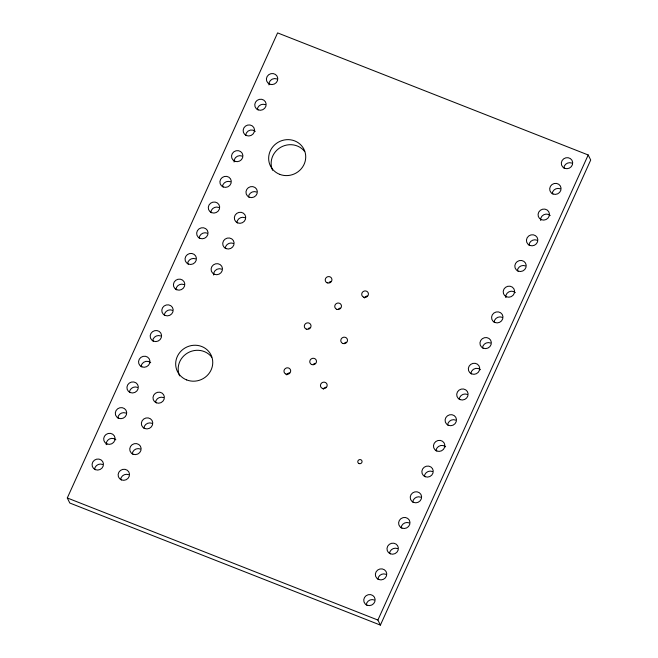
<?xml version="1.0" encoding="UTF-8"?>
<svg xmlns="http://www.w3.org/2000/svg" width="658" height="658" viewBox="0 0 658 658"><rect width="100%" height="100%" fill="white"/><g stroke="black" fill="none" stroke-linecap="round" stroke-linejoin="round"><path stroke-width="0.99" d="M67.297 497.966L277.602 32.9L588.203 154.975L590.703 160.034L380.398 625.1L69.797 503.025L67.297 497.966L377.898 620.05L380.398 625.1M377.898 620.05L588.203 154.975M179.601 375.866A18.72 17.799 -26.3 0 1 187.629 352.959A18.72 17.799 -26.3 0 1 211.72 357.13M272.568 170.266A18.72 17.799 -26.3 0 1 280.604 147.359A18.72 17.799 -26.3 0 1 304.695 151.529M313.644 364.014A3.405 3.232 -26.3 0 1 315.272 363.348M338.631 308.758A3.405 3.232 -26.3 0 1 340.26 308.092M308.191 328.572A3.405 3.232 -26.3 0 1 309.819 327.906M329.107 282.315A3.405 3.232 -26.3 0 1 330.735 281.649M364.491 298.008A3.405 3.232 -26.3 0 1 367.213 295.985M344.669 342.917A3.405 3.232 -26.3 0 1 346.297 342.242M323.234 389.248A3.405 3.232 -26.3 0 1 325.957 387.225M286.756 374.904A3.405 3.232 -26.3 0 1 289.479 372.88M470.832 373.67A5.758 5.478 -26.3 0 1 480.505 369.706M482.454 347.967A5.758 5.478 -26.3 0 1 490.473 342.991M494.076 322.272A5.758 5.478 -26.3 0 1 502.095 317.288M505.714 297.523A5.758 5.478 -26.3 0 1 515.362 292.604M517.32 270.874A5.758 5.478 -26.3 0 1 525.339 265.89M528.942 245.171A5.758 5.478 -26.3 0 1 536.961 240.186M540.58 220.422A5.758 5.478 -26.3 0 1 550.228 215.503M552.185 193.773A5.758 5.478 -26.3 0 1 560.205 188.788M563.807 168.07A5.758 5.478 -26.3 0 1 571.827 163.085M366.243 604.973A5.758 5.478 -26.3 0 1 374.262 599.989M377.865 579.27A5.758 5.478 -26.3 0 1 385.884 574.286M389.487 553.567A5.758 5.478 -26.3 0 1 397.498 548.583M401.109 527.872A5.758 5.478 -26.3 0 1 409.12 522.888M412.731 502.169A5.758 5.478 -26.3 0 1 420.742 497.185M424.352 476.474A5.758 5.478 -26.3 0 1 432.364 471.49M435.974 450.771A5.758 5.478 -26.3 0 1 445.639 446.807M447.588 425.068A5.758 5.478 -26.3 0 1 455.607 420.084M459.21 399.373A5.758 5.478 -26.3 0 1 467.229 394.389M94.563 469.434A5.758 5.478 -26.3 0 1 102.582 464.449M106.201 444.685A5.758 5.478 -26.3 0 1 115.857 439.766M117.807 418.036A5.758 5.478 -26.3 0 1 125.826 413.051M132.242 453.979A5.758 5.478 -26.3 0 1 140.261 448.995M129.429 392.332A5.758 5.478 -26.3 0 1 137.448 387.348M143.863 428.276A5.758 5.478 -26.3 0 1 151.883 423.291M141.051 366.638A5.758 5.478 -26.3 0 1 150.715 362.673M152.672 340.934A5.758 5.478 -26.3 0 1 160.692 335.95M155.485 402.581A5.758 5.478 -26.3 0 1 163.505 397.596M164.294 315.24A5.758 5.478 -26.3 0 1 172.314 310.255M175.916 289.536A5.758 5.478 -26.3 0 1 183.936 284.552M120.62 479.674A5.758 5.478 -26.3 0 1 128.639 474.689M187.538 263.833A5.758 5.478 -26.3 0 1 195.558 258.849M199.16 238.138A5.758 5.478 -26.3 0 1 207.18 233.154M210.782 212.435A5.758 5.478 -26.3 0 1 218.793 207.451M225.217 248.379A5.758 5.478 -26.3 0 1 233.236 243.394M222.404 186.732A5.758 5.478 -26.3 0 1 230.415 181.756M236.839 222.675A5.758 5.478 -26.3 0 1 244.858 217.691M234.042 161.991A5.758 5.478 -26.3 0 1 242.037 156.053M245.648 135.334A5.758 5.478 -26.3 0 1 255.312 131.37M248.461 196.981A5.758 5.478 -26.3 0 1 256.472 191.996M257.27 109.639A5.758 5.478 -26.3 0 1 265.281 104.655M268.908 84.89A5.758 5.478 -26.3 0 1 276.903 78.952M213.611 275.028A5.758 5.478 -26.3 0 1 221.614 269.097M186.658 379.921A18.72 17.799 -26.3 0 0 212.657 360.633A18.72 17.799 -26.3 0 0 183.319 349.102A18.72 17.799 -26.3 0 0 186.658 379.921M279.634 174.321A18.72 17.799 -26.3 0 0 305.633 155.033A18.72 17.799 -26.3 0 0 276.294 143.502A18.72 17.799 -26.3 0 0 279.634 174.321M359.046 463.577A2.163 2.056 -26.3 0 0 362.056 461.34A2.163 2.056 -26.3 0 0 358.659 460.008A2.163 2.056 -26.3 0 0 359.046 463.577M311.752 364.565A3.405 3.232 -26.3 0 0 316.482 361.053A3.405 3.232 -26.3 0 0 311.144 358.964A3.405 3.232 -26.3 0 0 311.752 364.565M336.74 309.309A3.405 3.232 -26.3 0 0 341.461 305.805A3.405 3.232 -26.3 0 0 336.131 303.708A3.405 3.232 -26.3 0 0 336.74 309.309M306.299 329.123A3.405 3.232 -26.3 0 0 311.02 325.62A3.405 3.232 -26.3 0 0 305.69 323.522A3.405 3.232 -26.3 0 0 306.299 329.123M327.215 282.866A3.405 3.232 -26.3 0 0 331.936 279.354A3.405 3.232 -26.3 0 0 326.607 277.265A3.405 3.232 -26.3 0 0 327.215 282.866M363.693 297.202A3.405 3.232 -26.3 0 0 368.422 293.698A3.405 3.232 -26.3 0 0 363.093 291.601A3.405 3.232 -26.3 0 0 363.693 297.202M342.777 343.46A3.405 3.232 -26.3 0 0 347.498 339.956A3.405 3.232 -26.3 0 0 342.168 337.858A3.405 3.232 -26.3 0 0 342.777 343.46M322.436 388.434A3.405 3.232 -26.3 0 0 327.166 384.93A3.405 3.232 -26.3 0 0 321.836 382.833A3.405 3.232 -26.3 0 0 322.436 388.434M285.959 374.098A3.405 3.232 -26.3 0 0 290.688 370.594A3.405 3.232 -26.3 0 0 285.35 368.496A3.405 3.232 -26.3 0 0 285.959 374.098M471.704 373.917A5.758 5.478 -26.3 0 0 479.707 367.978A5.758 5.478 -26.3 0 0 470.676 364.433A5.758 5.478 -26.3 0 0 471.704 373.917M483.326 348.214A5.758 5.478 -26.3 0 0 491.329 342.275A5.758 5.478 -26.3 0 0 482.298 338.73A5.758 5.478 -26.3 0 0 483.326 348.214M494.948 322.51A5.758 5.478 -26.3 0 0 502.951 316.58A5.758 5.478 -26.3 0 0 493.919 313.027A5.758 5.478 -26.3 0 0 494.948 322.51M506.57 296.816A5.758 5.478 -26.3 0 0 514.572 290.877A5.758 5.478 -26.3 0 0 505.541 287.332A5.758 5.478 -26.3 0 0 506.57 296.816M518.191 271.112A5.758 5.478 -26.3 0 0 526.194 265.174A5.758 5.478 -26.3 0 0 517.163 261.629A5.758 5.478 -26.3 0 0 518.191 271.112M529.813 245.418A5.758 5.478 -26.3 0 0 537.816 239.479A5.758 5.478 -26.3 0 0 528.785 235.934A5.758 5.478 -26.3 0 0 529.813 245.418M541.435 219.714A5.758 5.478 -26.3 0 0 549.43 213.776A5.758 5.478 -26.3 0 0 540.407 210.231A5.758 5.478 -26.3 0 0 541.435 219.714M553.057 194.011A5.758 5.478 -26.3 0 0 561.052 188.081A5.758 5.478 -26.3 0 0 552.029 184.528A5.758 5.478 -26.3 0 0 553.057 194.011M564.679 168.316A5.758 5.478 -26.3 0 0 572.674 162.378A5.758 5.478 -26.3 0 0 563.651 158.833A5.758 5.478 -26.3 0 0 564.679 168.316M367.115 605.212A5.758 5.478 -26.3 0 0 375.109 599.274A5.758 5.478 -26.3 0 0 366.087 595.729A5.758 5.478 -26.3 0 0 367.115 605.212M378.737 579.517A5.758 5.478 -26.3 0 0 386.731 573.579A5.758 5.478 -26.3 0 0 377.708 570.025A5.758 5.478 -26.3 0 0 378.737 579.517M390.359 553.814A5.758 5.478 -26.3 0 0 398.353 547.875A5.758 5.478 -26.3 0 0 389.33 544.33A5.758 5.478 -26.3 0 0 390.359 553.814M401.98 528.111A5.758 5.478 -26.3 0 0 409.975 522.181A5.758 5.478 -26.3 0 0 400.952 518.627A5.758 5.478 -26.3 0 0 401.98 528.111M413.602 502.416A5.758 5.478 -26.3 0 0 421.597 496.477A5.758 5.478 -26.3 0 0 412.574 492.932A5.758 5.478 -26.3 0 0 413.602 502.416M425.216 476.713A5.758 5.478 -26.3 0 0 433.219 470.774A5.758 5.478 -26.3 0 0 424.196 467.229A5.758 5.478 -26.3 0 0 425.216 476.713M436.838 451.01A5.758 5.478 -26.3 0 0 444.841 445.079A5.758 5.478 -26.3 0 0 435.818 441.526A5.758 5.478 -26.3 0 0 436.838 451.01M448.46 425.315A5.758 5.478 -26.3 0 0 456.463 419.376A5.758 5.478 -26.3 0 0 447.44 415.831A5.758 5.478 -26.3 0 0 448.46 425.315M460.082 399.612A5.758 5.478 -26.3 0 0 468.085 393.681A5.758 5.478 -26.3 0 0 459.054 390.128A5.758 5.478 -26.3 0 0 460.082 399.612M95.435 469.68A5.758 5.478 -26.3 0 0 103.438 463.742A5.758 5.478 -26.3 0 0 94.407 460.197A5.758 5.478 -26.3 0 0 95.435 469.68M107.057 443.977A5.758 5.478 -26.3 0 0 115.06 438.039A5.758 5.478 -26.3 0 0 106.028 434.494A5.758 5.478 -26.3 0 0 107.057 443.977M118.679 418.282A5.758 5.478 -26.3 0 0 126.681 412.344A5.758 5.478 -26.3 0 0 117.65 408.791A5.758 5.478 -26.3 0 0 118.679 418.282M133.113 454.217A5.758 5.478 -26.3 0 0 141.116 448.287A5.758 5.478 -26.3 0 0 132.085 444.734A5.758 5.478 -26.3 0 0 133.113 454.217M130.3 392.579A5.758 5.478 -26.3 0 0 138.303 386.641A5.758 5.478 -26.3 0 0 129.272 383.096A5.758 5.478 -26.3 0 0 130.3 392.579M144.735 428.522A5.758 5.478 -26.3 0 0 152.738 422.584A5.758 5.478 -26.3 0 0 143.707 419.039A5.758 5.478 -26.3 0 0 144.735 428.522M141.922 366.876A5.758 5.478 -26.3 0 0 149.925 360.946A5.758 5.478 -26.3 0 0 140.894 357.393A5.758 5.478 -26.3 0 0 141.922 366.876M153.544 341.181A5.758 5.478 -26.3 0 0 161.547 335.243A5.758 5.478 -26.3 0 0 152.516 331.698A5.758 5.478 -26.3 0 0 153.544 341.181M156.357 402.819A5.758 5.478 -26.3 0 0 164.36 396.881A5.758 5.478 -26.3 0 0 155.329 393.336A5.758 5.478 -26.3 0 0 156.357 402.819M165.166 315.478A5.758 5.478 -26.3 0 0 173.161 309.54A5.758 5.478 -26.3 0 0 164.138 305.995A5.758 5.478 -26.3 0 0 165.166 315.478M176.788 289.775A5.758 5.478 -26.3 0 0 184.783 283.845A5.758 5.478 -26.3 0 0 175.76 280.292A5.758 5.478 -26.3 0 0 176.788 289.775M121.491 479.921A5.758 5.478 -26.3 0 0 129.494 473.982A5.758 5.478 -26.3 0 0 120.463 470.437A5.758 5.478 -26.3 0 0 121.491 479.921M188.41 264.08A5.758 5.478 -26.3 0 0 196.405 258.142A5.758 5.478 -26.3 0 0 187.382 254.597A5.758 5.478 -26.3 0 0 188.41 264.08M200.032 238.377A5.758 5.478 -26.3 0 0 208.027 232.447A5.758 5.478 -26.3 0 0 199.004 228.894A5.758 5.478 -26.3 0 0 200.032 238.377M211.654 212.682A5.758 5.478 -26.3 0 0 219.649 206.744A5.758 5.478 -26.3 0 0 210.626 203.199A5.758 5.478 -26.3 0 0 211.654 212.682M226.089 248.617A5.758 5.478 -26.3 0 0 234.084 242.687A5.758 5.478 -26.3 0 0 225.061 239.134A5.758 5.478 -26.3 0 0 226.089 248.617M223.276 186.979A5.758 5.478 -26.3 0 0 231.271 181.04A5.758 5.478 -26.3 0 0 222.248 177.496A5.758 5.478 -26.3 0 0 223.276 186.979M237.711 222.922A5.758 5.478 -26.3 0 0 245.705 216.984A5.758 5.478 -26.3 0 0 236.683 213.439A5.758 5.478 -26.3 0 0 237.711 222.922M234.898 161.276A5.758 5.478 -26.3 0 0 242.892 155.346A5.758 5.478 -26.3 0 0 233.87 151.792A5.758 5.478 -26.3 0 0 234.898 161.276M246.511 135.581A5.758 5.478 -26.3 0 0 254.514 129.642A5.758 5.478 -26.3 0 0 245.492 126.097A5.758 5.478 -26.3 0 0 246.511 135.581M249.333 197.219A5.758 5.478 -26.3 0 0 257.327 191.281A5.758 5.478 -26.3 0 0 248.305 187.736A5.758 5.478 -26.3 0 0 249.333 197.219M258.133 109.878A5.758 5.478 -26.3 0 0 266.136 103.939A5.758 5.478 -26.3 0 0 257.114 100.394A5.758 5.478 -26.3 0 0 258.133 109.878M269.755 84.183A5.758 5.478 -26.3 0 0 277.758 78.244A5.758 5.478 -26.3 0 0 268.735 74.699A5.758 5.478 -26.3 0 0 269.755 84.183M214.467 274.32A5.758 5.478 -26.3 0 0 222.462 268.382A5.758 5.478 -26.3 0 0 213.439 264.837A5.758 5.478 -26.3 0 0 214.467 274.32"/></g></svg>
